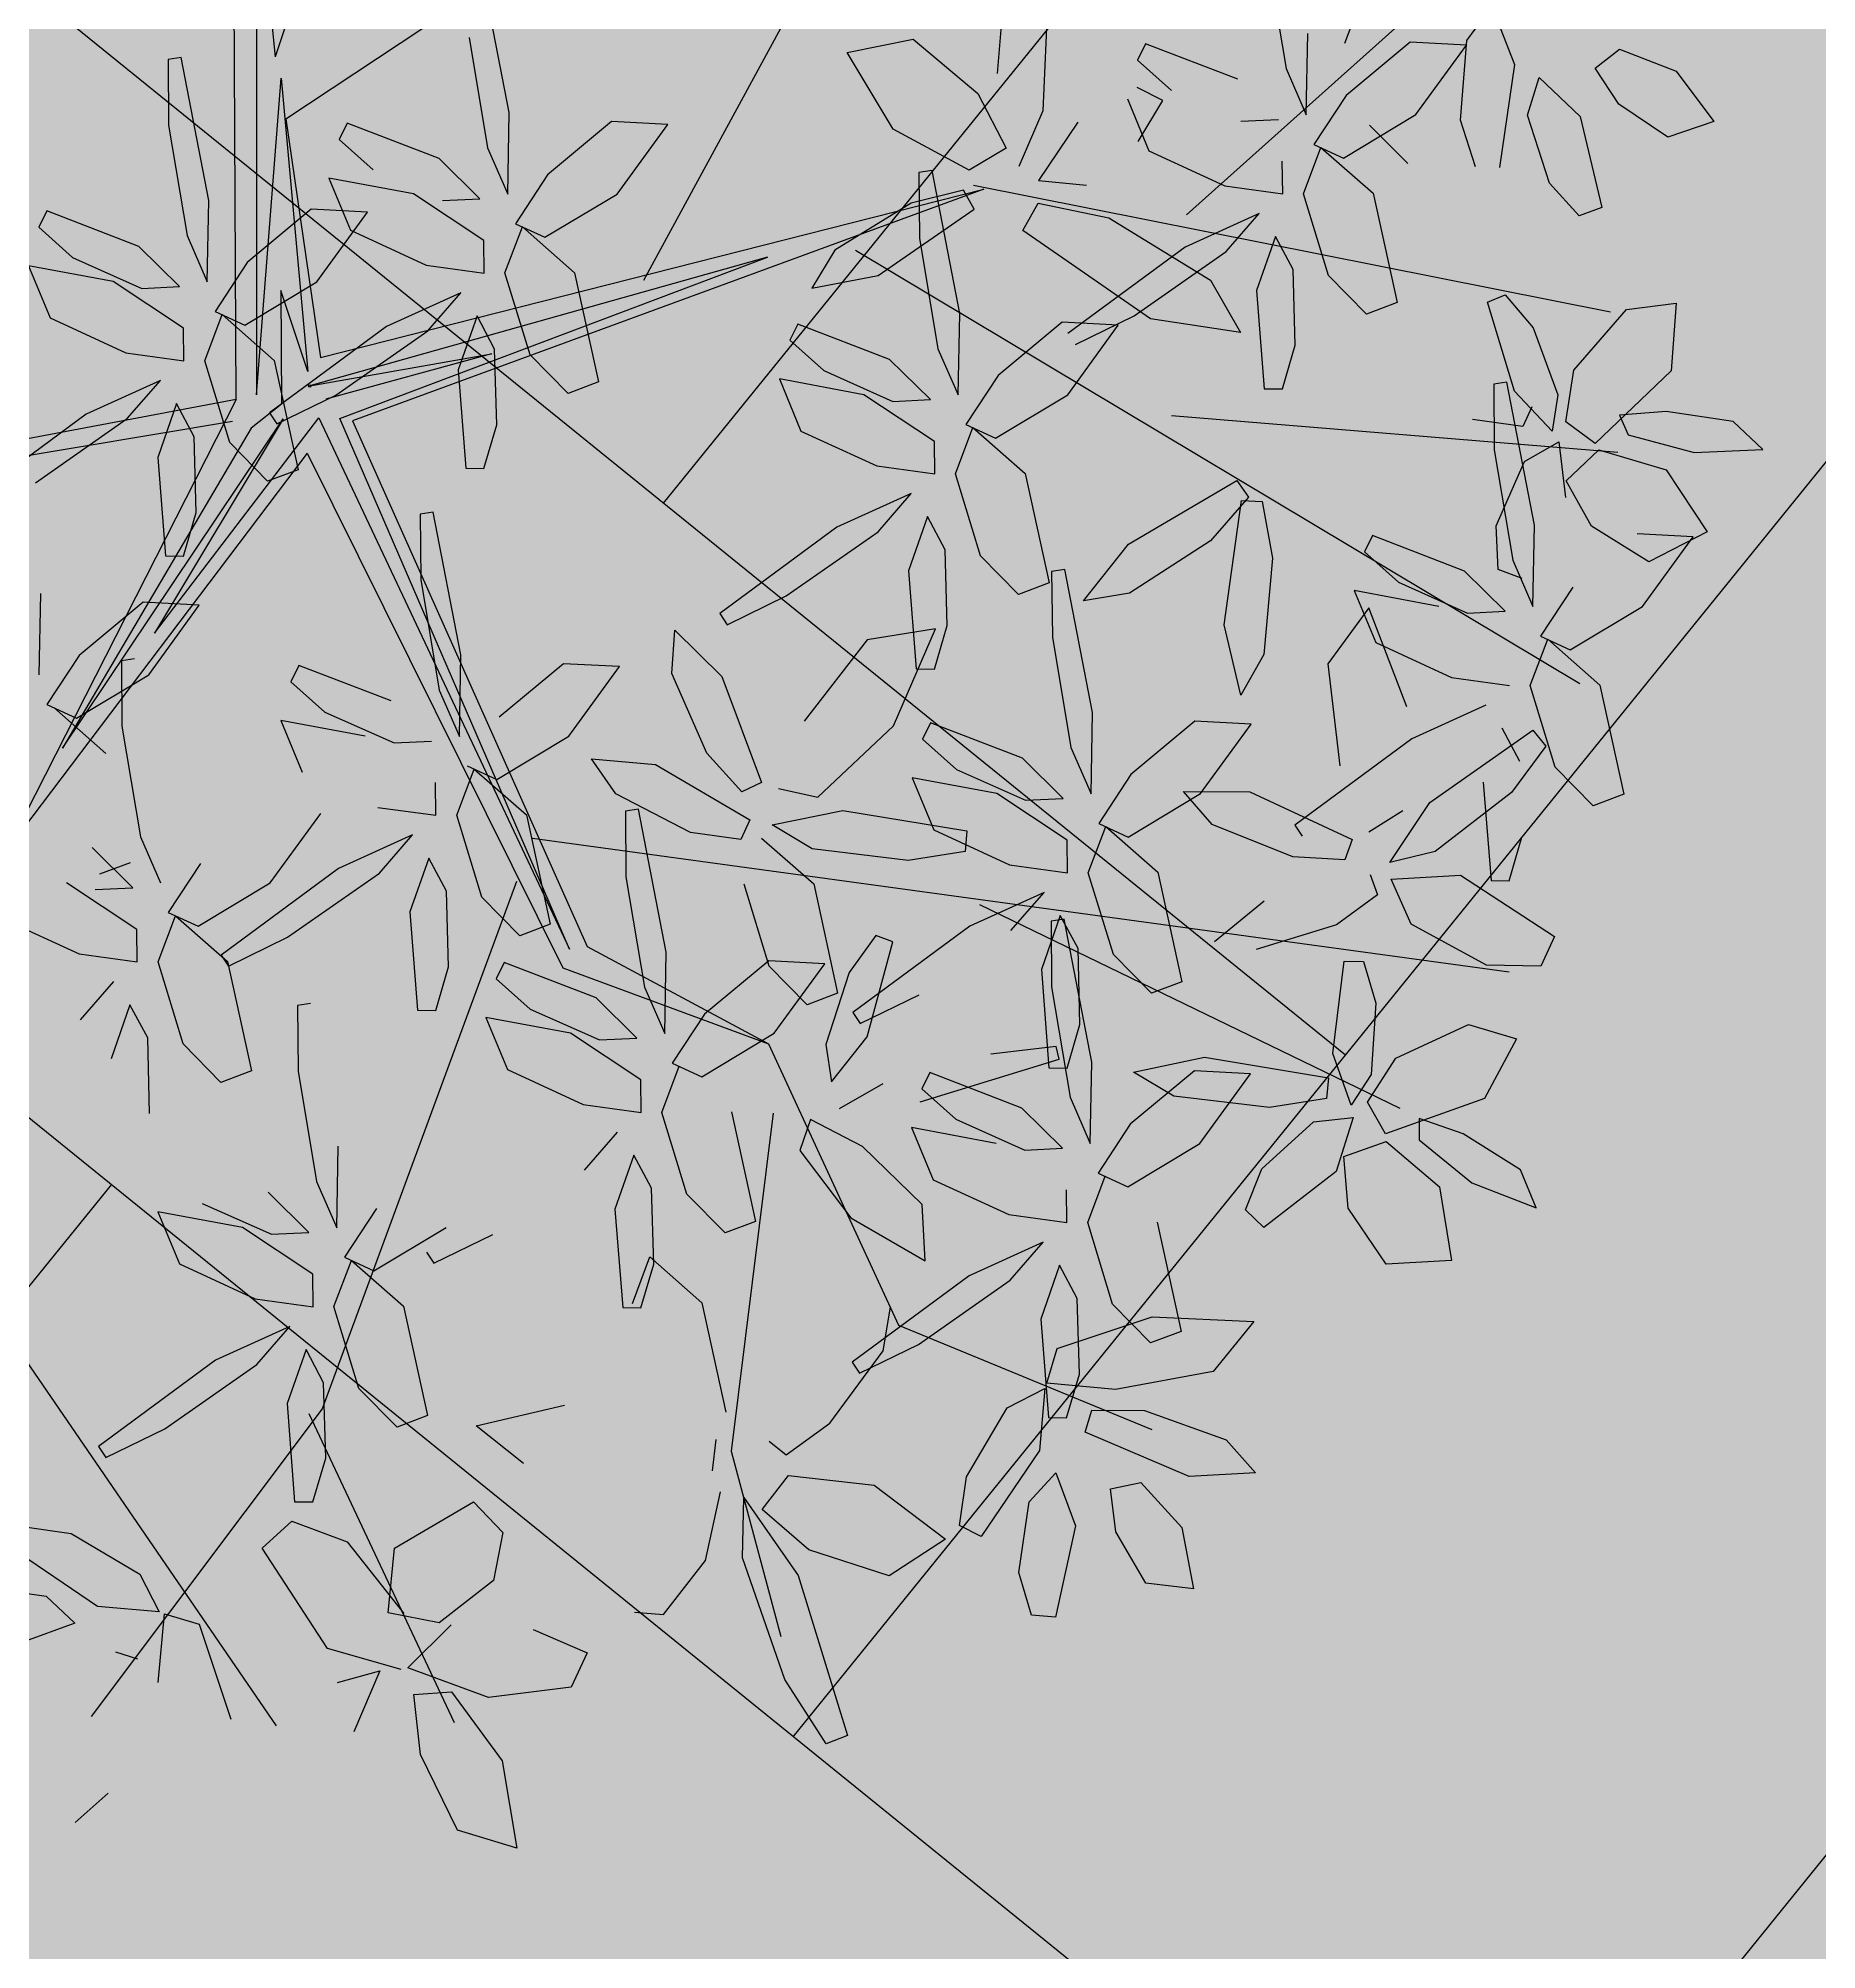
# Model space of a CAD drawing. Header units: metres. Extents: x -466 to 1322, y -1072 to 50.
# Drawn here: x 44.507 to 45.537, y -194.053 to -192.946 of the extents above; entities that cross this region are included whole.
import ezdxf

# ---------------------------------------------------------------- set-up
doc = ezdxf.new("R2010")
doc.units = ezdxf.units.M
doc.layers.add('-Arbol', color=64, linetype='Continuous', lineweight=9)
doc.layers.add('Hatch jardín', color=7, linetype='Continuous', lineweight=0, true_color=0x6c9a77)
doc.styles.get("Standard").update_dxf_attribs({"font": 'arial.ttf'})

# ---------------------------------------------------------------- blocks, each defined once
blk = doc.blocks.new('Planta(planta)002')
at = {"color": 62}
for p, q in [((0.1782, 0.8387), (0.1608, 0.8226)), ((0.1774, 0.7988), (0.1782, 0.8387)), ((0.1608, 0.8226), (0.1525, 0.7843)), ((-0.0641, 0.8036), (-0.0517, 0.7893)), ((0.1647, 0.7615), (0.1774, 0.7988)), ((0.1862, 0.7821), (0.2237, 0.8033)), ((0.2237, 0.8033), (0.2388, 0.7685)), ((-0.0517, 0.7893), (-0.0651, 0.7609)), ((0.0126, 0.7311), (0.0271, 0.7943)), ((0.0271, 0.7943), (0.0459, 0.7928)), ((0.0459, 0.7928), (0.0563, 0.7632)), ((0.0903, 0.7942), (0.1292, 0.7888)), ((0.0921, 0.7652), (0.0903, 0.7942)), ((0.1292, 0.7888), (0.1682, 0.742)), ((0.1525, 0.7843), (0.153, 0.7573)), ((0.1722, 0.7439), (0.1862, 0.7821)), ((0.125, 0.7326), (0.0921, 0.7652)), ((0.2388, 0.7685), (0.216, 0.7367)), ((0.0058, 0.7586), (-0.0205, 0.7568)), ((0.0093, 0.7487), (0.0058, 0.7586)), ((0.0563, 0.7632), (0.0491, 0.7141)), ((0.153, 0.7573), (0.1647, 0.7615)), ((-0.0747, 0.7516), (-0.0427, 0.7422)), ((-0.0427, 0.7422), (0.0047, 0.7125)), ((-0.0425, 0.7248), (0.0093, 0.7487)), ((0.1682, 0.742), (0.1546, 0.726)), ((0.1888, 0.7239), (0.1722, 0.7439)), ((-0.0209, 0.6998), (-0.0807, 0.7413)), ((0.0285, 0.6942), (0.0126, 0.7311)), ((0.1546, 0.726), (0.125, 0.7326)), ((0.216, 0.7367), (0.1888, 0.7239)), ((0.3663, 0.7168), (0.3784, 0.7393)), ((0.3784, 0.7393), (0.3936, 0.704)), ((0.0991, 0.7107), (0.1388, 0.7224)), ((0.1388, 0.7224), (0.1595, 0.7177)), ((0.1658, 0.7212), (0.1984, 0.7228)), ((0.176, 0.7006), (0.1658, 0.7212)), ((0.1984, 0.7228), (0.2435, 0.6947)), ((0.4228, 0.7102), (0.454, 0.7288)), ((0.454, 0.7288), (0.4603, 0.7017)), ((-0.085, 0.7108), (-0.0518, 0.6773)), ((0.0047, 0.7125), (0.0198, 0.69)), ((0.0491, 0.7141), (0.0285, 0.6942)), ((0.0789, 0.6957), (0.0991, 0.7107)), ((0.1595, 0.7177), (0.1351, 0.6974)), ((0.3667, 0.6665), (0.3663, 0.7168)), ((0.4067, 0.679), (0.4228, 0.7102)), ((0.0198, 0.69), (-0.0209, 0.6998)), ((0.1492, 0.6998), (0.1607, 0.703)), ((0.1628, 0.6283), (0.1492, 0.6998)), ((0.1607, 0.703), (0.177, 0.6738)), ((0.212, 0.6818), (0.176, 0.7006)), ((0.2965, 0.7081), (0.3318, 0.696)), ((0.3143, 0.6519), (0.2965, 0.7081)), ((0.3936, 0.704), (0.3904, 0.6385)), ((0.4603, 0.7017), (0.4385, 0.6752)), ((0.0074, 0.6725), (-0.0111, 0.6868)), ((0.0302, 0.6818), (0.0398, 0.6899)), ((0.0398, 0.6899), (0.0644, 0.6736)), ((0.0826, 0.6851), (0.0789, 0.6957)), ((0.1351, 0.6974), (0.0826, 0.6851)), ((0.2435, 0.6947), (0.2375, 0.6813)), ((0.3318, 0.696), (0.3611, 0.6466)), ((-0.0518, 0.6773), (0.0185, 0.631)), ((0.2375, 0.6813), (0.212, 0.6818)), ((0.4162, 0.6637), (0.4067, 0.679)), ((0.0094, 0.5998), (0.0148, 0.6651)), ((0.0148, 0.6651), (0.0274, 0.6652)), ((0.0274, 0.6652), (0.0362, 0.6362)), ((0.0644, 0.6736), (0.0939, 0.6349)), ((0.177, 0.6738), (0.19, 0.6194)), ((0.2618, 0.6357), (0.3164, 0.6706)), ((0.3164, 0.6706), (0.3288, 0.6563)), ((0.3772, 0.6378), (0.3667, 0.6665)), ((0.4385, 0.6752), (0.4162, 0.6637)), ((0.1626, 0.6567), (0.1722, 0.6256)), ((0.2105, 0.6431), (0.1626, 0.6567)), ((0.3288, 0.6563), (0.3154, 0.6279)), ((0.4433, 0.6522), (0.4969, 0.6595)), ((0.4969, 0.6595), (0.5006, 0.646)), ((-0.0758, 0.6166), (-0.0228, 0.6435)), ((0.4184, 0.6309), (0.4433, 0.6522)), ((0.5006, 0.646), (0.4799, 0.6307)), ((0.0185, 0.631), (0.0231, 0.6372)), ((0.0362, 0.6362), (0.0347, 0.5859)), ((0.3904, 0.6385), (0.3772, 0.6378)), ((0.0978, 0.6106), (0.0658, 0.6294)), ((0.185, 0.5928), (0.1628, 0.6283)), ((0.1722, 0.6256), (0.214, 0.6014)), ((0.19, 0.6194), (0.185, 0.5928)), ((0.0224, 0.5638), (0.0094, 0.5998)), ((0.0715, 0.566), (0.1262, 0.6009)), ((0.1262, 0.6009), (0.1385, 0.5867)), ((-0.0277, 0.587), (-0.018, 0.5559)), ((0.0202, 0.5735), (-0.0277, 0.587)), ((-0.068, 0.58), (-0.0413, 0.5757)), ((0.0347, 0.5859), (0.0224, 0.5638)), ((0.1385, 0.5867), (0.1252, 0.5583)), ((0.2325, 0.5836), (0.1879, 0.5681)), ((0.2114, 0.5634), (0.2325, 0.5836)), ((-0.0413, 0.5757), (-0.0762, 0.5526)), ((0.0583, 0.5429), (0.0202, 0.5735)), ((0.0571, 0.5285), (0.0715, 0.566)), ((0.1879, 0.5681), (0.1158, 0.5245)), ((-0.018, 0.5559), (0.0238, 0.5318)), ((0.1252, 0.5583), (0.0857, 0.5283)), ((0.1698, 0.5541), (0.129, 0.5379)), ((0.155, 0.5312), (0.2114, 0.5634)), ((0.1961, 0.5559), (0.1698, 0.5541)), ((0.1996, 0.546), (0.1961, 0.5559)), ((0.0568, 0.5241), (0.0583, 0.5429)), ((0.1477, 0.5222), (0.1996, 0.546)), ((0.1929, 0.5499), (0.1865, 0.5456)), ((0.1865, 0.5456), (0.2037, 0.5117)), ((0.0238, 0.5318), (0.0568, 0.5241)), ((0.129, 0.5379), (0.1146, 0.5216)), ((0.2269, 0.5393), (0.226, 0.4822)), ((0.0857, 0.5283), (0.0571, 0.5285)), ((0.1146, 0.5216), (0.1477, 0.5222)), ((0.1158, 0.5245), (0.1195, 0.5178)), ((0.1195, 0.5178), (0.155, 0.5312)), ((0.0422, 0.514), (-0.0023, 0.4985)), ((0.0211, 0.4937), (0.0422, 0.514)), ((0.0722, 0.5102), (0.061, 0.4627)), ((0.0899, 0.517), (0.0722, 0.5102)), ((0.0971, 0.4838), (0.0899, 0.517)), ((-0.0023, 0.4985), (-0.0744, 0.4549)), ((0.0504, 0.4998), (0.0366, 0.4696)), ((0.0588, 0.4797), (0.0504, 0.4998)), ((0.1052, 0.5082), (0.1384, 0.4746)), ((0.1326, 0.4978), (0.1052, 0.5082)), ((-0.0352, 0.4616), (0.0211, 0.4937)), ((0.056, 0.436), (0.0588, 0.4797)), ((0.0933, 0.4357), (0.0971, 0.4838)), ((0.226, 0.4822), (0.2365, 0.4811)), ((0.0366, 0.4696), (0.0358, 0.4125)), ((0.1384, 0.4746), (0.2088, 0.4283)), ((-0.0707, 0.4481), (-0.0352, 0.4616)), ((0.061, 0.4627), (0.0694, 0.4136)), ((0.0873, 0.4539), (0.0987, 0.4571)), ((0.0987, 0.4571), (0.1151, 0.428)), ((0.2133, 0.4345), (0.1859, 0.4608)), ((-0.0641, 0.449), (-0.0517, 0.4347)), ((0.1009, 0.3824), (0.0873, 0.4539)), ((-0.0517, 0.4347), (-0.0651, 0.4063)), ((0.0463, 0.4114), (0.056, 0.436)), ((0.0694, 0.4136), (0.0933, 0.4357)), ((0.2192, 0.4411), (0.1624, 0.4359)), ((0.1624, 0.4359), (0.1624, 0.4254)), ((0.2088, 0.4283), (0.2133, 0.4345)), ((0.1151, 0.428), (0.128, 0.3735)), ((0.1624, 0.4254), (0.1878, 0.4183)), ((0.0358, 0.4125), (0.0463, 0.4114)), ((0.1466, 0.3813), (0.2013, 0.4162)), ((0.1878, 0.4183), (0.2316, 0.4201)), ((0.2013, 0.4162), (0.2137, 0.4019)), ((-0.0205, 0.4021), (-0.0612, 0.3859)), ((0.0058, 0.4039), (-0.0205, 0.4021)), ((0.0093, 0.394), (0.0058, 0.4039)), ((0.1879, 0.4034), (0.1976, 0.3723)), ((0.2358, 0.3898), (0.1879, 0.4034)), ((0.2137, 0.4019), (0.2003, 0.3735)), ((-0.0425, 0.3702), (0.0093, 0.394)), ((-0.0164, 0.3965), (0.0034, 0.3615)), ((0.0448, 0.393), (-0.0164, 0.3965)), ((0.0988, 0.3663), (0.0448, 0.393)), ((0.123, 0.3469), (0.1009, 0.3824)), ((0.1322, 0.3438), (0.1466, 0.3813)), ((-0.0757, 0.3696), (-0.0425, 0.3702)), ((0.1019, 0.3432), (0.0988, 0.3663)), ((0.128, 0.3735), (0.123, 0.3469)), ((0.2003, 0.3735), (0.1608, 0.3436)), ((0.0034, 0.3615), (0.0601, 0.3436)), ((0.0523, 0.2898), (0.102, 0.3326)), ((0.102, 0.3326), (0.1111, 0.3239)), ((0.1134, 0.2714), (0.1247, 0.3338)), ((0.1247, 0.3338), (0.1372, 0.3328)), ((0.1372, 0.3328), (0.1434, 0.304)), ((-0.0518, 0.3226), (0.0185, 0.2763)), ((0.1111, 0.3239), (0.097, 0.297)), ((-0.1536, 0.3176), (-0.1544, 0.2606)), ((-0.1292, 0.3107), (-0.1209, 0.2616)), ((0.2133, 0.3148), (0.1412, 0.2712)), ((0.1804, 0.2779), (0.2367, 0.3101)), ((0.1434, 0.304), (0.1373, 0.2557)), ((0.0365, 0.2551), (0.0523, 0.2898)), ((0.097, 0.297), (0.0607, 0.2622)), ((-0.144, 0.2595), (-0.1343, 0.284)), ((-0.1209, 0.2616), (-0.0969, 0.2837)), ((0.0185, 0.2763), (0.0231, 0.2825)), ((0.1449, 0.2645), (0.1804, 0.2779)), ((0.1231, 0.2356), (0.1134, 0.2714)), ((0.1412, 0.2712), (0.1449, 0.2645)), ((-0.1544, 0.2606), (-0.144, 0.2595)), ((0.0607, 0.2622), (0.0365, 0.2551)), ((0.1373, 0.2557), (0.1231, 0.2356)), ((0.1666, 0.2114), (0.2213, 0.2463)), ((0.2213, 0.2463), (0.2337, 0.232)), ((0.0674, 0.2324), (0.0771, 0.2013)), ((0.1154, 0.2188), (0.0674, 0.2324)), ((0.2337, 0.232), (0.2203, 0.2036)), ((0.1534, 0.1883), (0.1154, 0.2188)), ((0.1522, 0.1739), (0.1666, 0.2114)), ((0.0771, 0.2013), (0.1189, 0.1771)), ((0.2203, 0.2036), (0.1808, 0.1737)), ((0.1519, 0.1694), (0.1534, 0.1883)), ((0.2241, 0.1832), (0.2097, 0.167)), ((0.1808, 0.1737), (0.1522, 0.1739)), ((-0.1377, 0.1291), (-0.0831, 0.164)), ((-0.0831, 0.164), (-0.0707, 0.1497)), ((0.1374, 0.1593), (0.0928, 0.1438)), ((0.1163, 0.1391), (0.1374, 0.1593)), ((0.185, 0.1623), (0.1673, 0.1556)), ((0.1923, 0.1292), (0.185, 0.1623)), ((-0.0707, 0.1497), (-0.0841, 0.1213)), ((0.1539, 0.1251), (0.1455, 0.1451)), ((0.2004, 0.1535), (0.2335, 0.12)), ((0.2277, 0.1432), (0.2004, 0.1535)), ((-0.151, 0.1059), (-0.189, 0.1365)), ((0.0928, 0.1438), (0.0207, 0.1002)), ((0.0599, 0.1069), (0.1163, 0.1391)), ((-0.1522, 0.0915), (-0.1377, 0.1291)), ((-0.0841, 0.1213), (-0.1236, 0.0913)), ((-0.0395, 0.1172), (-0.0802, 0.1009)), ((-0.0132, 0.119), (-0.0395, 0.1172)), ((-0.0097, 0.109), (-0.0132, 0.119)), ((-0.1525, 0.0871), (-0.151, 0.1059)), ((-0.0802, 0.1009), (-0.0947, 0.0847)), ((-0.0616, 0.0852), (-0.0097, 0.109)), ((0.0207, 0.1002), (0.0244, 0.0935)), ((0.0244, 0.0935), (0.0599, 0.1069)), ((-0.1855, 0.0948), (-0.1525, 0.0871)), ((-0.1236, 0.0913), (-0.1522, 0.0915)), ((-0.1194, 0.08), (-0.137, 0.0733)), ((-0.1121, 0.0469), (-0.1194, 0.08)), ((-0.0947, 0.0847), (-0.0616, 0.0852)), ((-0.167, 0.077), (-0.2116, 0.0615)), ((-0.1881, 0.0568), (-0.167, 0.077)), ((-0.137, 0.0733), (-0.1483, 0.0258)), ((-0.104, 0.0712), (-0.0708, 0.0377)), ((-0.0767, 0.0609), (-0.104, 0.0712)), ((-0.1589, 0.0628), (-0.1726, 0.0327)), ((-0.1504, 0.0428), (-0.1589, 0.0628)), ((-0.0234, 0.0238), (-0.0767, 0.0609)), ((-0.1159, -0.0012), (-0.1121, 0.0469)), ((-0.0708, 0.0377), (-0.0005, -0.0087)), ((-0.1726, 0.0327), (-0.1735, -0.0244)), ((-0.1483, 0.0258), (-0.1399, -0.0233)), ((0.004, -0.0024), (-0.0234, 0.0238)), ((-0.0299, -0.0166), (0.0247, 0.0183)), ((0.0247, 0.0183), (0.0371, 0.004)), ((-0.1291, 0.0044), (-0.1195, -0.0267)), ((-0.0812, -0.0092), (-0.1291, 0.0044)), ((0.0371, 0.004), (0.0237, -0.0243)), ((-0.163, -0.0255), (-0.1533, -0.001)), ((-0.1399, -0.0233), (-0.1159, -0.0012)), ((-0.0432, -0.0397), (-0.0812, -0.0092)), ((-0.0005, -0.0087), (0.004, -0.0024)), ((-0.0444, -0.0541), (-0.0299, -0.0166)), ((-0.1735, -0.0244), (-0.163, -0.0255)), ((-0.1195, -0.0267), (-0.0777, -0.0509)), ((0.0237, -0.0243), (-0.0158, -0.0543)), ((0.0683, -0.0285), (0.0276, -0.0447)), ((0.0946, -0.0267), (0.0683, -0.0285)), ((0.0981, -0.0366), (0.0946, -0.0267)), ((-0.0447, -0.0585), (-0.0432, -0.0397)), ((0.0462, -0.0604), (0.0981, -0.0366)), ((-0.0777, -0.0509), (-0.0447, -0.0585)), ((-0.0158, -0.0543), (-0.0444, -0.0541)), ((0.0276, -0.0447), (0.0131, -0.061)), ((-0.0116, -0.0656), (-0.0292, -0.0724)), ((-0.0043, -0.0988), (-0.0116, -0.0656)), ((0.0131, -0.061), (0.0462, -0.0604)), ((-0.0592, -0.0687), (-0.1038, -0.0842)), ((-0.0803, -0.0889), (-0.0592, -0.0687)), ((-0.0292, -0.0724), (-0.0405, -0.1199)), ((0.0038, -0.0744), (0.037, -0.108)), ((0.0311, -0.0848), (0.0038, -0.0744)), ((-0.1038, -0.0842), (-0.1759, -0.1277)), ((-0.0511, -0.0828), (-0.0648, -0.113)), ((-0.0426, -0.1029), (-0.0511, -0.0828)), ((0.0844, -0.1218), (0.0311, -0.0848)), ((-0.1367, -0.1211), (-0.0803, -0.0889)), ((-0.0081, -0.1469), (-0.0043, -0.0988)), ((-0.0455, -0.1467), (-0.0426, -0.1029)), ((-0.1722, -0.1345), (-0.1367, -0.1211)), ((-0.0648, -0.113), (-0.0657, -0.1701)), ((-0.0405, -0.1199), (-0.0321, -0.169)), ((-0.1759, -0.1277), (-0.1722, -0.1345)), ((-0.0552, -0.1712), (-0.0455, -0.1467)), ((-0.0321, -0.169), (-0.0081, -0.1469)), ((-0.0657, -0.1701), (-0.0552, -0.1712))]:
    blk.add_line(p, q, dxfattribs=at)
at = {"color": 60}
for p, q in [((-0.2793, 0.8101), (-0.2887, 0.7883)), ((-0.2639, 0.7733), (-0.2793, 0.8101)), ((-0.1187, 0.7687), (-0.0641, 0.8036)), ((-0.2887, 0.7883), (-0.2807, 0.7499)), ((-0.249, 0.7616), (-0.2234, 0.7963)), ((-0.2234, 0.7963), (-0.1954, 0.7706)), ((-0.2179, 0.7897), (-0.2083, 0.7586)), ((-0.17, 0.7761), (-0.2179, 0.7897)), ((-0.1319, 0.7455), (-0.17, 0.7761)), ((-0.2603, 0.734), (-0.2639, 0.7733)), ((-0.1954, 0.7706), (-0.2034, 0.7323)), ((-0.1332, 0.7312), (-0.1187, 0.7687)), ((-0.2463, 0.721), (-0.249, 0.7616)), ((-0.0651, 0.7609), (-0.1045, 0.7309)), ((-0.3415, 0.7337), (-0.3038, 0.7445)), ((-0.3038, 0.7445), (-0.2491, 0.7177)), ((-0.2807, 0.7499), (-0.2693, 0.7254)), ((-0.1334, 0.7267), (-0.1319, 0.7455)), ((-0.0807, 0.7413), (-0.0747, 0.7516)), ((-0.3281, 0.7079), (-0.3415, 0.7337)), ((-0.2693, 0.7254), (-0.2603, 0.734)), ((-0.2034, 0.7323), (-0.223, 0.7094)), ((-0.1665, 0.7344), (-0.1334, 0.7267)), ((-0.1045, 0.7309), (-0.1332, 0.7312)), ((-0.0612, 0.7405), (-0.0757, 0.7243)), ((-0.223, 0.7094), (-0.2463, 0.721)), ((-0.4676, 0.6872), (-0.4478, 0.7177)), ((-0.4478, 0.7177), (-0.4302, 0.696)), ((-0.2491, 0.7177), (-0.255, 0.6975)), ((-0.2428, 0.6977), (-0.2137, 0.7124)), ((-0.148, 0.7166), (-0.1926, 0.7011)), ((-0.1691, 0.6964), (-0.148, 0.7166)), ((-0.0931, 0.6865), (-0.1004, 0.7196)), ((-0.2847, 0.6915), (-0.3281, 0.7079)), ((-0.1926, 0.7011), (-0.2647, 0.6575)), ((-0.2252, 0.683), (-0.2428, 0.6977)), ((-0.1611, 0.7051), (-0.1611, 0.6904)), ((-0.1399, 0.7024), (-0.1536, 0.6723)), ((-0.1314, 0.6824), (-0.1399, 0.7024)), ((-0.4684, 0.6521), (-0.4676, 0.6872)), ((-0.4302, 0.696), (-0.4382, 0.6627)), ((-0.2995, 0.6609), (-0.268, 0.6878)), ((-0.255, 0.6975), (-0.2847, 0.6915)), ((-0.268, 0.6878), (-0.2472, 0.6919)), ((-0.2472, 0.6919), (-0.2613, 0.6635)), ((-0.2255, 0.6642), (-0.1691, 0.6964)), ((-0.1611, 0.6904), (-0.1846, 0.6805)), ((-0.2563, 0.6761), (-0.2438, 0.6751)), ((-0.1846, 0.6805), (-0.2252, 0.683)), ((-0.1343, 0.6386), (-0.1314, 0.6824)), ((-0.0969, 0.6384), (-0.0931, 0.6865)), ((-0.4237, 0.6441), (-0.3788, 0.6742)), ((-0.3788, 0.6742), (-0.3696, 0.6636)), ((-0.2438, 0.6751), (-0.2376, 0.6463)), ((-0.1536, 0.6723), (-0.1544, 0.6152)), ((-0.1292, 0.6654), (-0.1209, 0.6163)), ((-0.0683, 0.6681), (-0.1145, 0.6277)), ((-0.4382, 0.6627), (-0.4531, 0.6426)), ((-0.3696, 0.6636), (-0.3814, 0.6408)), ((-0.3119, 0.639), (-0.2995, 0.6609)), ((-0.2613, 0.6635), (-0.3043, 0.6309)), ((-0.2647, 0.6575), (-0.261, 0.6508)), ((-0.261, 0.6508), (-0.2255, 0.6642)), ((-0.4531, 0.6426), (-0.4684, 0.6521)), ((-0.4369, 0.6141), (-0.4237, 0.6441)), ((-0.3814, 0.6408), (-0.4141, 0.6153)), ((-0.3043, 0.6309), (-0.3119, 0.639)), ((-0.144, 0.6141), (-0.1343, 0.6386)), ((-0.1209, 0.6163), (-0.0969, 0.6384)), ((-0.1145, 0.6277), (-0.0758, 0.6166)), ((-0.439, 0.5981), (-0.38, 0.6106)), ((-0.4141, 0.6153), (-0.4369, 0.6141)), ((-0.1544, 0.6152), (-0.144, 0.6141)), ((-0.466, 0.5742), (-0.439, 0.5981)), ((-0.3755, 0.5973), (-0.3979, 0.5798)), ((-0.3979, 0.5798), (-0.4425, 0.5674)), ((-0.3407, 0.547), (-0.286, 0.5819)), ((-0.286, 0.5819), (-0.2737, 0.5677)), ((-0.1221, 0.5655), (-0.068, 0.58)), ((-0.4425, 0.5674), (-0.466, 0.5742)), ((-0.4399, 0.568), (-0.4302, 0.5369)), ((-0.392, 0.5545), (-0.4399, 0.568)), ((-0.2737, 0.5677), (-0.287, 0.5393)), ((-0.1508, 0.5484), (-0.1221, 0.5655)), ((-0.3539, 0.5239), (-0.392, 0.5545)), ((-0.3637, 0.5599), (-0.377, 0.5315)), ((-0.3551, 0.5095), (-0.3407, 0.547)), ((-0.1473, 0.5371), (-0.1508, 0.5484)), ((-0.0762, 0.5526), (-0.1473, 0.5371)), ((-0.4302, 0.5369), (-0.3884, 0.5128)), ((-0.287, 0.5393), (-0.3265, 0.5093)), ((-0.2424, 0.5351), (-0.2832, 0.5189)), ((-0.2161, 0.5369), (-0.2424, 0.5351)), ((-0.2126, 0.527), (-0.2161, 0.5369)), ((-0.1573, 0.5304), (-0.1505, 0.5402)), ((-0.1505, 0.5402), (-0.1193, 0.5283)), ((-0.3554, 0.5051), (-0.3539, 0.5239)), ((-0.2645, 0.5032), (-0.2126, 0.527)), ((-0.101, 0.4843), (-0.1573, 0.5304)), ((-0.1193, 0.5283), (-0.0745, 0.4948)), ((-0.3884, 0.5128), (-0.3554, 0.5051)), ((-0.3265, 0.5093), (-0.3551, 0.5095)), ((-0.2832, 0.5189), (-0.2976, 0.5026)), ((-0.4165, 0.5016), (-0.4452, 0.5018)), ((-0.2976, 0.5026), (-0.2645, 0.5032)), ((-0.2609, 0.476), (-0.2384, 0.5028)), ((-0.2384, 0.5028), (-0.2279, 0.4512)), ((-0.37, 0.495), (-0.4145, 0.4795)), ((-0.3911, 0.4747), (-0.37, 0.495)), ((-0.3223, 0.498), (-0.34, 0.4912)), ((-0.315, 0.4649), (-0.3223, 0.498)), ((-0.3069, 0.4892), (-0.2738, 0.4556)), ((-0.2796, 0.4788), (-0.3069, 0.4892)), ((-0.0745, 0.4948), (-0.0612, 0.4712)), ((-0.3534, 0.4607), (-0.3618, 0.4808)), ((-0.2263, 0.4418), (-0.2796, 0.4788)), ((-0.0612, 0.4712), (-0.101, 0.4843)), ((-0.4474, 0.4426), (-0.3911, 0.4747)), ((-0.2744, 0.4083), (-0.2609, 0.476)), ((-0.3189, 0.4167), (-0.315, 0.4649)), ((-0.2738, 0.4556), (-0.2034, 0.4093)), ((-0.0744, 0.4549), (-0.0707, 0.4481)), ((-0.3756, 0.4506), (-0.3764, 0.3935)), ((-0.2279, 0.4512), (-0.2503, 0.3642)), ((-0.1187, 0.414), (-0.0641, 0.449)), ((-0.1989, 0.4155), (-0.2263, 0.4418)), ((-0.2179, 0.435), (-0.2083, 0.4039)), ((-0.17, 0.4215), (-0.2179, 0.435)), ((-0.1319, 0.3909), (-0.17, 0.4215)), ((-0.3659, 0.3924), (-0.3562, 0.417)), ((-0.349, 0.4143), (-0.3509, 0.3976)), ((-0.3217, 0.409), (-0.349, 0.4143)), ((-0.3428, 0.3946), (-0.3189, 0.4167)), ((-0.1332, 0.3765), (-0.1187, 0.414)), ((-0.2683, 0.3669), (-0.2744, 0.4083)), ((-0.2083, 0.4039), (-0.1665, 0.3798)), ((-0.0651, 0.4063), (-0.1045, 0.3763)), ((-0.3764, 0.3935), (-0.3659, 0.3924)), ((-0.2807, 0.3626), (-0.2877, 0.3896)), ((-0.1334, 0.3721), (-0.1319, 0.3909)), ((-0.1665, 0.3798), (-0.1334, 0.3721)), ((-0.1045, 0.3763), (-0.1332, 0.3765)), ((-0.0612, 0.3859), (-0.0757, 0.3696)), ((-0.3202, 0.3724), (-0.2807, 0.3626)), ((-0.2503, 0.3642), (-0.2683, 0.3669)), ((-0.148, 0.362), (-0.1926, 0.3465)), ((-0.1691, 0.3417), (-0.148, 0.362)), ((-0.118, 0.3583), (-0.1292, 0.3107)), ((-0.1004, 0.365), (-0.118, 0.3583)), ((-0.0931, 0.3319), (-0.1004, 0.365)), ((-0.085, 0.3562), (-0.0518, 0.3226)), ((-0.0576, 0.3459), (-0.085, 0.3562)), ((-0.3906, 0.3284), (-0.3194, 0.351)), ((-0.3194, 0.351), (-0.2843, 0.3491)), ((-0.1926, 0.3465), (-0.2647, 0.3029)), ((-0.1399, 0.3478), (-0.1536, 0.3176)), ((-0.1314, 0.3277), (-0.1399, 0.3478)), ((-0.0044, 0.3088), (-0.0576, 0.3459)), ((-0.3158, 0.3123), (-0.2917, 0.3387)), ((-0.2917, 0.3387), (-0.2724, 0.3229)), ((-0.2522, 0.3335), (-0.2604, 0.3239)), ((-0.1969, 0.2946), (-0.2522, 0.3335)), ((-0.2255, 0.3096), (-0.1691, 0.3417)), ((-0.2724, 0.3229), (-0.2795, 0.2734)), ((-0.2604, 0.3239), (-0.2429, 0.298)), ((-0.1343, 0.284), (-0.1314, 0.3277)), ((-0.0969, 0.2837), (-0.0931, 0.3319)), ((-0.3305, 0.3189), (-0.4241, 0.2932)), ((-0.3324, 0.2663), (-0.3158, 0.3123)), ((-0.2647, 0.3029), (-0.261, 0.2961)), ((-0.261, 0.2961), (-0.2255, 0.3096)), ((0.0231, 0.2825), (-0.0044, 0.3088)), ((-0.2429, 0.298), (-0.202, 0.266)), ((-0.1767, 0.261), (-0.1969, 0.2946)), ((-0.312, 0.2331), (-0.3324, 0.2663)), ((-0.2795, 0.2734), (-0.312, 0.2331)), ((-0.202, 0.266), (-0.1767, 0.261)), ((-0.2369, 0.1501), (-0.2273, 0.1189)), ((-0.189, 0.1365), (-0.2369, 0.1501)), ((-0.2273, 0.1189), (-0.1855, 0.0948)), ((-0.2116, 0.0615), (-0.2837, 0.0179)), ((-0.2445, 0.0246), (-0.1881, 0.0568))]:
    blk.add_line(p, q, dxfattribs=at)
at = {"color": 44}
for p, q in [((0.1781, 0.2194), (0.0553, 0.7767)), ((-0.2062, 0.2771), (-0.1155, 0.7575)), ((0.1247, 0.4756), (0.1514, 0.7447)), ((-0.1796, 0.482), (-0.2489, 0.7319)), ((-0.265, 0.3283), (-0.3237, 0.6998)), ((0.3696, 0.5158), (0.3756, 0.6742)), ((-0.2917, 0.45), (-0.5212, 0.5717)), ((0.2426, 0.3888), (0.3696, 0.5158)), ((0.2795, 0.4052), (0.4717, 0.45)), ((0.2261, 0.2707), (0.2426, 0.3888)), ((0.2426, 0.2618), (0.2426, 0.3888)), ((0.5357, 0.213), (0.6745, 0.3539)), ((-0.265, 0.3347), (-0.0127, 0.0381)), ((-0.0408, 0.008), (-0.265, 0.3347)), ((-0.0127, 0.0381), (0.2261, 0.2707)), ((0.231, 0.2617), (-0.0114, 0.0308)), ((-0.0076, 0.0192), (0.231, 0.2617)), ((0.0139, 0.0198), (0.2426, 0.2618)), ((0.4984, -0.0432), (0.7119, 0.2578)), ((-0.1475, 0.1682), (-0.7187, 0.2514)), ((-0.1847, 0.2308), (-0.0231, 0.0078)), ((-0.0114, 0.0308), (-0.1847, 0.2308)), ((0.2048, 0.2194), (0.5304, 0.2194)), ((0.5304, 0.2194), (0.7439, 0.1554)), ((-0.1635, -0.0586), (-0.4731, 0.1682)), ((-0.077, 0.1001), (-0.0192, 0.0192)), ((-0.0231, 0.0078), (-0.077, 0.1001)), ((0.1424, -0.027), (-0.0076, 0.0192)), ((0.0139, 0.0198), (0.2849, -0.0624)), ((-0.1847, -0.0692), (-0.0306, 0.0039)), ((-0.1635, -0.0586), (-0.0408, 0.008)), ((-0.0306, 0.0039), (-0.0692, -0.027)), ((0.2233, -0.0539), (0, 0)), ((0, 0), (0.1424, -0.027)), ((-0.0692, -0.027), (-0.0076, -0.0039)), ((-0.0076, -0.0039), (0.0116, -0.0155)), ((-0.3001, -0.1271), (-0.0076, -0.0192)), ((-0.0076, -0.0192), (-0.1847, -0.0692)), ((0.0116, -0.0155), (0.2233, -0.0539)), ((-0.0011, -0.0294), (-0.3118, -0.1458)), ((-0.0011, -0.0294), (0.2795, -0.0624)), ((-0.0011, -0.0294), (0.13, -0.2482)), ((0.0116, -0.027), (0.1348, -0.2425)), ((-0.7667, -0.0945), (-0.1951, -0.0769)), ((-0.3237, -0.1393), (-0.1951, -0.0769))]:
    blk.add_line(p, q, dxfattribs=at)
at = {"color": 64}
for p, q in [((0.2486, 0.6126), (0.2105, 0.6431)), ((0.3506, 0.6067), (0.3143, 0.6519)), ((0.3611, 0.6466), (0.3715, 0.608)), ((0.3154, 0.6279), (0.2759, 0.598)), ((0.36, 0.6238), (0.3193, 0.6075)), ((0.3863, 0.6256), (0.36, 0.6238)), ((0.3898, 0.6157), (0.3863, 0.6256)), ((0.4394, 0.6221), (0.4184, 0.6309)), ((0.4799, 0.6307), (0.4394, 0.6221)), ((0.247, 0.5937), (0.2486, 0.6126)), ((0.3379, 0.5918), (0.3898, 0.6157)), ((0.3747, 0.6079), (0.4094, 0.6175)), ((0.4094, 0.6175), (0.468, 0.6029)), ((0.214, 0.6014), (0.247, 0.5937)), ((0.2759, 0.598), (0.2473, 0.5982)), ((0.3193, 0.6075), (0.3048, 0.5913)), ((0.3715, 0.608), (0.3506, 0.6067)), ((0.3928, 0.5914), (0.3747, 0.6079)), ((0.468, 0.6029), (0.4662, 0.589)), ((0.3048, 0.5913), (0.3379, 0.5918)), ((0.4384, 0.5831), (0.3928, 0.5914)), ((0.4662, 0.589), (0.4384, 0.5831)), ((0.2801, 0.5866), (0.2625, 0.5799)), ((0.2874, 0.5535), (0.2801, 0.5866)), ((0.2955, 0.5778), (0.3287, 0.5443)), ((0.3228, 0.5675), (0.2955, 0.5778)), ((0.4614, 0.5345), (0.4765, 0.5841)), ((0.4765, 0.5841), (0.5078, 0.5609)), ((0.2406, 0.5695), (0.2269, 0.5393)), ((0.2491, 0.5494), (0.2406, 0.5695)), ((0.3761, 0.5305), (0.3228, 0.5675)), ((0.5257, 0.5114), (0.6029, 0.5702)), ((0.6029, 0.5702), (0.6117, 0.5602)), ((0.5078, 0.5609), (0.5096, 0.512)), ((0.6117, 0.5602), (0.585, 0.525)), ((0.2438, 0.4828), (0.1929, 0.5499)), ((0.2462, 0.5056), (0.2491, 0.5494)), ((0.2836, 0.5054), (0.2874, 0.5535)), ((0.3287, 0.5443), (0.399, 0.498)), ((0.2513, 0.5324), (0.2596, 0.4833)), ((0.4733, 0.486), (0.4614, 0.5345)), ((0.4035, 0.5042), (0.3761, 0.5305)), ((0.585, 0.525), (0.5273, 0.4775)), ((0.3292, 0.5174), (0.2993, 0.5045)), ((0.3208, 0.4683), (0.3292, 0.5174)), ((0.3867, 0.5125), (0.3614, 0.5077)), ((0.4366, 0.4981), (0.3867, 0.5125)), ((0.4717, 0.45), (0.5624, 0.5141)), ((0.4942, 0.4661), (0.5257, 0.5114)), ((0.5096, 0.512), (0.4971, 0.4786)), ((0.2365, 0.4811), (0.2462, 0.5056)), ((0.2596, 0.4833), (0.2836, 0.5054)), ((0.2993, 0.5045), (0.2797, 0.4604)), ((0.399, 0.498), (0.4035, 0.5042)), ((0.4625, 0.4806), (0.4366, 0.4981)), ((0.4585, 0.4686), (0.4625, 0.4806)), ((0.4971, 0.4786), (0.4733, 0.486)), ((0.5273, 0.4775), (0.4942, 0.4661)), ((0.2944, 0.4272), (0.3208, 0.4683)), ((0.2416, 0.459), (0.2639, 0.4402)), ((0.2797, 0.4604), (0.2755, 0.4268)), ((0.5361, 0.4579), (0.4958, 0.4523)), ((0.574, 0.446), (0.5361, 0.4579)), ((0.4682, 0.4394), (0.486, 0.4436)), ((0.5784, 0.4298), (0.574, 0.446)), ((0.2507, 0.4306), (0.2192, 0.4411)), ((0.3968, 0.4045), (0.4514, 0.4394)), ((0.2316, 0.4201), (0.2507, 0.4306)), ((0.2755, 0.4268), (0.2944, 0.4272)), ((0.2871, 0.3824), (0.3418, 0.4173)), ((0.3418, 0.4173), (0.3541, 0.403)), ((0.6081, 0.3782), (0.6101, 0.4122)), ((0.6101, 0.4122), (0.6318, 0.4104)), ((0.6318, 0.4104), (0.6541, 0.3675)), ((0.6858, 0.3877), (0.7302, 0.4131)), ((0.7302, 0.4131), (0.7324, 0.3773)), ((0.3541, 0.403), (0.3408, 0.3746)), ((0.3823, 0.367), (0.3968, 0.4045)), ((0.2739, 0.3592), (0.2358, 0.3898)), ((0.6584, 0.3463), (0.6858, 0.3877)), ((0.7324, 0.3773), (0.6986, 0.3419)), ((0.1976, 0.3723), (0.2394, 0.3481)), ((0.3408, 0.3746), (0.3013, 0.3446)), ((0.3854, 0.3705), (0.3446, 0.3542)), ((0.411, 0.3668), (0.3823, 0.367)), ((0.4117, 0.3723), (0.3854, 0.3705)), ((0.4152, 0.3624), (0.4117, 0.3723)), ((0.2724, 0.3404), (0.2739, 0.3592)), ((0.3633, 0.3385), (0.4152, 0.3624)), ((0.2394, 0.3481), (0.2724, 0.3404)), ((0.3013, 0.3446), (0.2727, 0.3448)), ((0.3446, 0.3542), (0.3302, 0.338)), ((0.5615, 0.3422), (0.5894, 0.3469)), ((0.3055, 0.3333), (0.2878, 0.3266)), ((0.3128, 0.3002), (0.3055, 0.3333)), ((0.3302, 0.338), (0.3633, 0.3385)), ((0.2578, 0.3303), (0.2133, 0.3148)), ((0.2367, 0.3101), (0.2578, 0.3303)), ((0.2878, 0.3266), (0.2766, 0.2791)), ((0.3482, 0.3142), (0.3209, 0.3245)), ((0.266, 0.3161), (0.2522, 0.286)), ((0.2744, 0.2961), (0.266, 0.3161)), ((0.3089, 0.2521), (0.3128, 0.3002)), ((0.2716, 0.2523), (0.2744, 0.2961)), ((0.2522, 0.286), (0.2514, 0.2289)), ((0.2766, 0.2791), (0.285, 0.23)), ((0.2619, 0.2278), (0.2716, 0.2523)), ((0.285, 0.23), (0.3089, 0.2521)), ((0.2514, 0.2289), (0.2619, 0.2278)), ((0.2649, 0.1995), (0.2241, 0.1832)), ((0.2912, 0.2013), (0.2649, 0.1995)), ((0.2947, 0.1914), (0.2912, 0.2013)), ((0.2428, 0.1675), (0.2947, 0.1914)), ((0.2097, 0.167), (0.2428, 0.1675)), ((0.3516, 0.1386), (0.408, 0.1708)), ((0.281, 0.1062), (0.2277, 0.1432)), ((0.3161, 0.1252), (0.3516, 0.1386)), ((0.1511, 0.0813), (0.1539, 0.1251)), ((0.3124, 0.1319), (0.3161, 0.1252)), ((0.1317, 0.115), (0.1309, 0.0579)), ((0.2335, 0.12), (0.3039, 0.0737)), ((0.3062, 0.0784), (0.3608, 0.1133)), ((0.3608, 0.1133), (0.3732, 0.099)), ((0.1561, 0.1081), (0.1645, 0.059)), ((0.3084, 0.0799), (0.281, 0.1062)), ((0.2549, 0.0858), (0.207, 0.0994)), ((0.3732, 0.099), (0.3598, 0.0707)), ((0.1414, 0.0568), (0.1511, 0.0813)), ((0.1645, 0.059), (0.1884, 0.0811)), ((0.2929, 0.0553), (0.2549, 0.0858)), ((0.2917, 0.0409), (0.3062, 0.0784)), ((0.3039, 0.0737), (0.3084, 0.0799)), ((0.3598, 0.0707), (0.3203, 0.0407)), ((0.4044, 0.0665), (0.3637, 0.0503)), ((0.1309, 0.0579), (0.1414, 0.0568)), ((0.2914, 0.0364), (0.2929, 0.0553)), ((0.3637, 0.0503), (0.3492, 0.034)), ((0.2584, 0.0441), (0.2914, 0.0364)), ((0.3203, 0.0407), (0.2917, 0.0409)), ((0.3492, 0.034), (0.3823, 0.0346)), ((0.2558, 0.0061), (0.2769, 0.0263)), ((0.3069, 0.0226), (0.2956, -0.0249)), ((0.3245, 0.0293), (0.3069, 0.0226)), ((0.3318, -0.0038), (0.3245, 0.0293)), ((0.285, 0.0122), (0.2713, -0.018)), ((0.2935, -0.0079), (0.285, 0.0122)), ((0.3672, 0.0102), (0.3399, 0.0206)), ((0.1994, -0.0261), (0.2558, 0.0061)), ((0.272, 0.0057), (0.2844, -0.0086)), ((0.1182, -0.0083), (0.1278, -0.0394)), ((0.1661, -0.0218), (0.1182, -0.0083)), ((0.328, -0.0519), (0.3318, -0.0038)), ((0.2042, -0.0524), (0.1661, -0.0218)), ((0.1602, -0.0328), (0.1639, -0.0395)), ((0.1639, -0.0395), (0.1994, -0.0261)), ((0.2029, -0.0668), (0.2174, -0.0293)), ((0.1278, -0.0394), (0.1696, -0.0635)), ((0.2026, -0.0712), (0.2042, -0.0524)), ((0.1696, -0.0635), (0.2026, -0.0712)), ((0.1881, -0.0813), (0.1435, -0.0968)), ((0.037, -0.108), (0.1073, -0.1543))]:
    blk.add_line(p, q, dxfattribs=at)
at = {"color": 66}
for p, q in [((0.6541, 0.3675), (0.654, 0.3177)), ((0.5089, 0.3064), (0.4799, 0.3503)), ((0.5894, 0.3469), (0.6233, 0.3257)), ((0.6673, 0.3263), (0.6584, 0.3463)), ((0.5198, 0.3397), (0.5089, 0.3064)), ((0.5507, 0.3202), (0.5615, 0.3422)), ((0.654, 0.3177), (0.622, 0.3327)), ((0.6986, 0.3419), (0.6673, 0.3263)), ((0.6233, 0.3257), (0.6281, 0.2961)), ((0.5917, 0.2866), (0.5507, 0.3202)), ((0.6564, 0.3144), (0.6596, 0.2702)), ((0.5978, 0.2595), (0.6253, 0.3046)), ((0.6612, 0.3031), (0.6996, 0.3013)), ((0.6761, 0.2824), (0.6612, 0.3031)), ((0.6281, 0.2961), (0.5917, 0.2866)), ((0.4289, 0.2509), (0.4015, 0.2771)), ((0.4583, 0.243), (0.513, 0.278)), ((0.513, 0.278), (0.5254, 0.2637)), ((0.6596, 0.2702), (0.6181, 0.2147)), ((0.5254, 0.2637), (0.512, 0.2353)), ((0.5976, 0.2253), (0.5978, 0.2595)), ((0.4451, 0.2199), (0.4071, 0.2505)), ((0.4244, 0.2446), (0.4289, 0.2509)), ((0.4439, 0.2055), (0.4583, 0.243)), ((0.512, 0.2353), (0.4725, 0.2053)), ((0.5829, 0.2329), (0.5566, 0.2312)), ((0.5864, 0.223), (0.5829, 0.2329)), ((0.5566, 0.2312), (0.5159, 0.2149)), ((0.5345, 0.1992), (0.5864, 0.223)), ((0.6181, 0.2147), (0.5976, 0.2253)), ((0.6721, 0.1957), (0.7173, 0.2319)), ((0.4436, 0.2011), (0.4451, 0.2199)), ((0.5159, 0.2149), (0.5014, 0.1987)), ((0.4106, 0.2088), (0.4436, 0.2011)), ((0.4725, 0.2053), (0.4439, 0.2055)), ((0.4291, 0.191), (0.3845, 0.1755)), ((0.408, 0.1708), (0.4291, 0.191)), ((0.4767, 0.194), (0.4591, 0.1873)), ((0.484, 0.1609), (0.4767, 0.194)), ((0.5014, 0.1987), (0.5345, 0.1992)), ((0.6733, 0.1747), (0.6721, 0.1957)), ((0.4591, 0.1873), (0.4478, 0.1397)), ((0.4921, 0.1852), (0.5252, 0.1517)), ((0.5194, 0.1749), (0.4921, 0.1852)), ((0.712, 0.1851), (0.6733, 0.1747)), ((0.7822, 0.18), (0.8047, 0.1679)), ((0.4372, 0.1768), (0.4234, 0.1467)), ((0.4456, 0.1568), (0.4372, 0.1768)), ((0.5727, 0.1378), (0.5194, 0.1749)), ((0.6568, 0.1534), (0.6733, 0.1715)), ((0.6733, 0.1715), (0.6829, 0.1368)), ((0.7039, 0.1558), (0.7032, 0.1691)), ((0.4428, 0.113), (0.4456, 0.1568)), ((0.4801, 0.1128), (0.484, 0.1609)), ((0.5252, 0.1517), (0.5956, 0.1053)), ((0.6485, 0.1079), (0.6568, 0.1534)), ((0.4478, 0.1397), (0.4562, 0.0907)), ((0.6001, 0.1115), (0.5727, 0.1378)), ((0.6829, 0.1368), (0.6682, 0.0782)), ((0.6875, 0.1069), (0.6963, 0.1279)), ((0.6963, 0.1279), (0.7176, 0.1029)), ((0.4562, 0.0907), (0.4801, 0.1128)), ((0.5956, 0.1053), (0.6001, 0.1115)), ((0.6543, 0.0801), (0.6485, 0.1079)), ((0.696, 0.0663), (0.6875, 0.1069))]:
    blk.add_line(p, q, dxfattribs=at)
blk.add_circle((-0.0231, 0.0078), 0.000714)
for s in ['P. de Arq. Enrique Guerrero Hernández.', 'P. de Arq. Adrian A. Romero Arguelles.', 'P. de Arq. Francisco Espitia Ramos.', 'P. de Arq. Hugo Suárez Ramírez.']:
    blk.add_text(s, height=1.643650493488025e-15).set_placement((-0.0231, 0.0078))

msp = doc.modelspace()

# ---------------------------------------------------------------- hatches: boundary and pattern name
at = {"layer": 'Hatch jardín', "transparency": 33554687}
h = msp.add_hatch(dxfattribs=at)
h.set_pattern_fill('AR-HBONE', color=256, scale=0.005, angle=6)
edge = h.paths.add_edge_path()
edge.add_line((48.517, -198.1122), (47.4926, -197.2932))
edge.add_arc((43.7667, -195.1466), 4.3, 330.0526, 398.42)
edge.add_line((47.1357, -192.4745), (48.0282, -191.5135))
edge.add_line((48.0282, -191.5135), (49.2016, -190.2502))
edge.add_line((49.2016, -190.2502), (48.6513, -188.9324))
edge.add_line((48.6513, -188.9324), (47.6795, -189.9788))
edge.add_line((47.6795, -189.9788), (47.0757, -190.6288))
edge.add_line((47.0757, -190.6288), (46.1832, -191.5898))
edge.add_arc((43.7667, -195.1466), 4.3, 55.8086, 132.664)
edge.add_line((40.8526, -191.9846), (39.8282, -191.1656))
edge.add_line((39.8282, -191.1656), (37.574, -189.3634))
edge.add_line((37.574, -189.3634), (36.5244, -188.5243))
edge.add_line((36.5244, -188.5243), (35.447, -189.3273))
edge.add_line((35.447, -189.3273), (36.4966, -190.1664))
edge.add_line((36.4966, -190.1664), (39.0164, -192.181))
edge.add_line((39.0164, -192.181), (40.0408, -193))
edge.add_arc((43.7667, -195.1466), 4.3, 150.0526, 218.42)
edge.add_line((40.3978, -197.8187), (39.5052, -198.7797))
edge.add_line((39.5052, -198.7797), (38.0496, -200.3469))
edge.add_line((38.0496, -200.3469), (37.1241, -201.3434))
edge.add_line((37.1241, -201.3434), (38.3485, -201.9354))
edge.add_line((38.3485, -201.9354), (39.274, -200.9389))
edge.add_line((39.274, -200.9389), (40.4577, -199.6644))
edge.add_line((40.4577, -199.6644), (41.3503, -198.7034))
edge.add_arc((43.7667, -195.1466), 4.3, 235.8087, 312.664)
edge.add_line((46.6808, -198.3086), (47.7052, -199.1276))
edge.add_arc((43.7667, -195.1466), 5.6, 314.6929, 328.0237)
h = msp.add_hatch(color=256, dxfattribs=at)
h.dxf.hatch_style = 1
edge = h.paths.add_edge_path()
edge.add_arc((43.7667, -195.1466), 3, 0, 360)

# ---------------------------------------------------------------- linework, layer by layer
at = {"layer": 'Hatch jardín'}
msp.add_arc((43.7667, -195.1466), 5.6, 233.7798, 40.4489, dxfattribs=at)

# ---------------------------------------------------------------- block references
at = {"layer": '-Arbol', "lineweight": 5, "rotation": 249.7822847883502}
msp.add_blockref('Planta(planta)002', (44.6489, -193.1662), dxfattribs=at)

doc.saveas('drawing.dxf')
